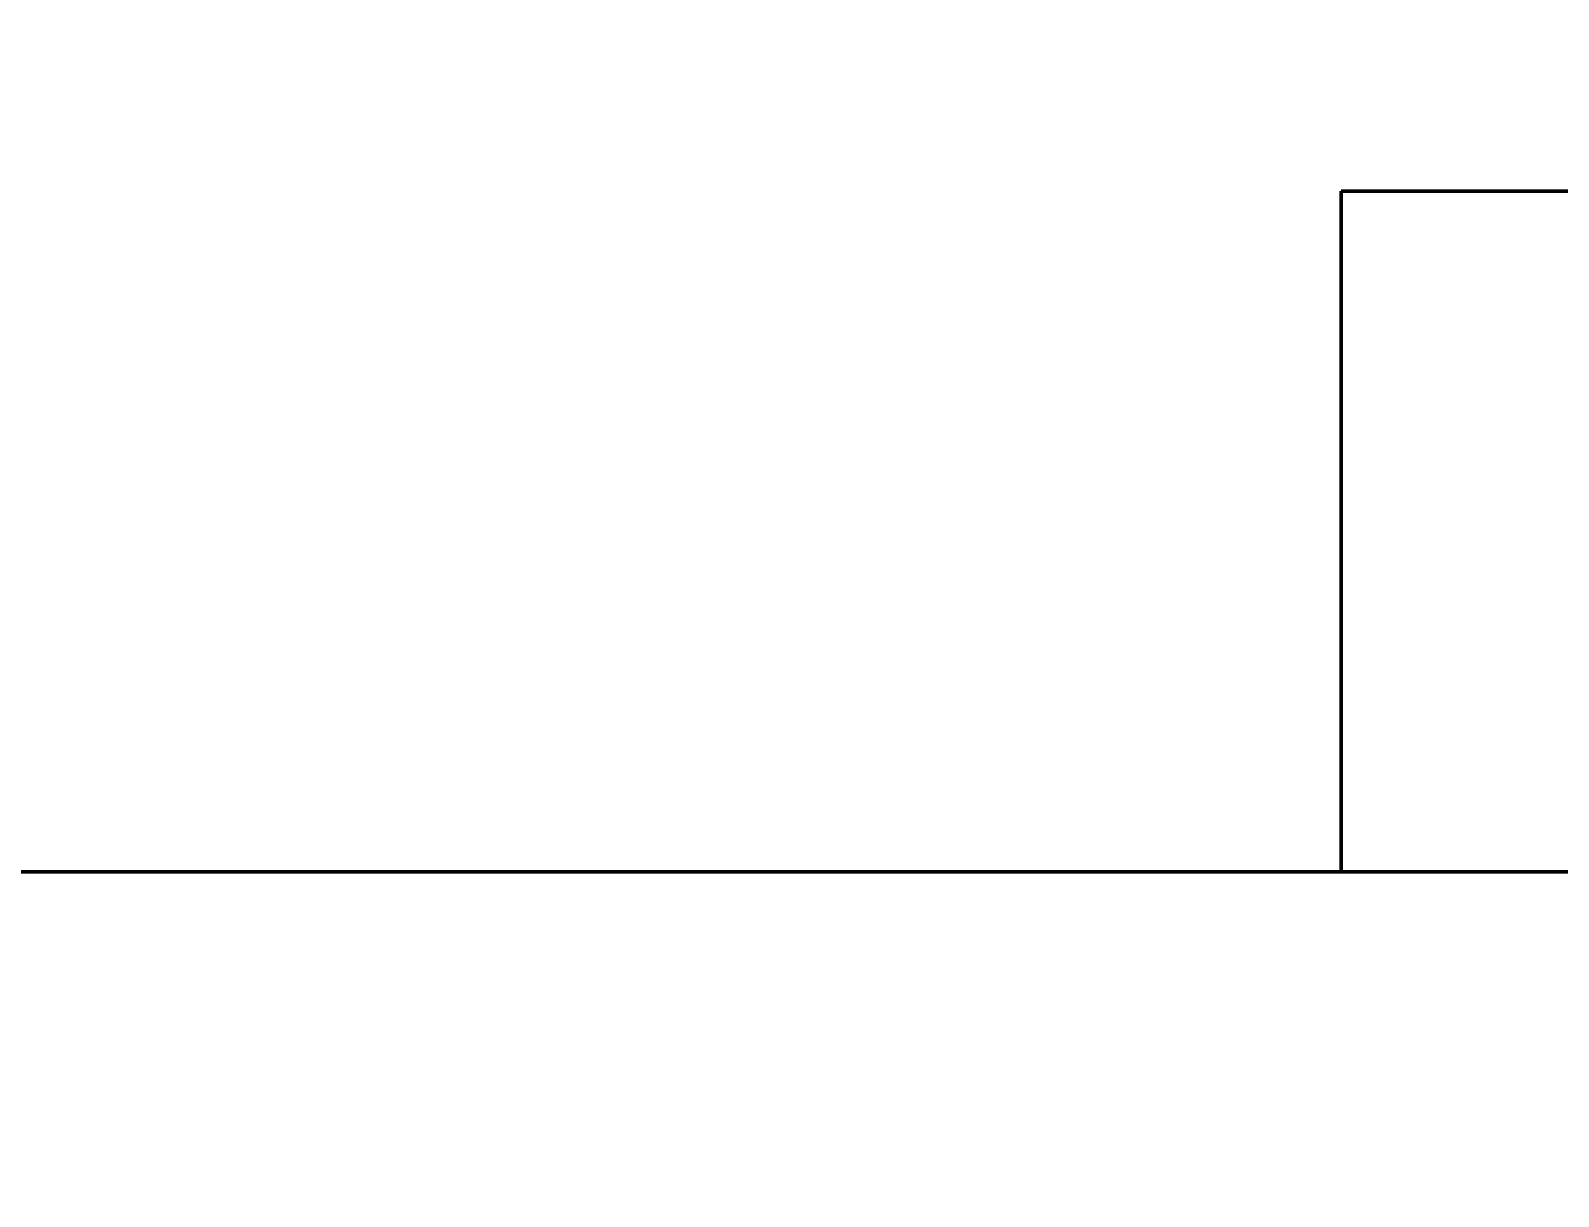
# Model space of a CAD drawing. Header units: millimetres. Extents: x 71 to 428, y 120 to 295.
# Drawn here: x 339.173 to 340.632, y 208.413 to 209.527 of the extents above; entities that cross this region are included whole.
import ezdxf

# ---------------------------------------------------------------- set-up
doc = ezdxf.new("R2010")
doc.units = ezdxf.units.MM
doc.header["$LTSCALE"] = 0.75
doc.layers.add('Dim', color=3, linetype='Continuous', lineweight=25)
doc.layers.add('Visible', color=7, linetype='Continuous', lineweight=50)
doc.styles.get("Standard").update_dxf_attribs({"font": 'arial.ttf'})
doc.dimstyles.new('Dim-ISO-25', dxfattribs={"dimtxt": 3.5, "dimasz": 3.5, "dimexe": 2.1, "dimexo": 2.1, "dimgap": 1.4, "dimtad": 1, "dimzin": 12, "dimdsep": 46, "dimtxsty": 'Standard', "dimcen": 0, "dimazin": 3, "dimtp": 0.1, "dimtm": 0.1, "dimtfac": 0.714286, "dimtmove": 0, "dimatfit": 3, "dimfxl": 1, "dimtzin": 12, "dimarcsym": 0})

# ---------------------------------------------------------------- blocks, each defined once
blk = doc.blocks.new('*D108')
at = {"color": 0, "linetype": 'ByBlock', "lineweight": -2}
for p, q in [((339.5414, 239.9919), (278.368, 239.9919)), ((280.468, 239.9919), (280.468, 204.496)), ((300.7881, 204.496), (278.368, 204.496))]:
    blk.add_line(p, q, dxfattribs=at)
at = {"color": 0, "linetype": 'ByBlock'}
for points in [[(280.468, 239.9919), (279.8846, 236.4919), (281.0513, 236.4919)], [(280.468, 204.496), (279.8846, 207.996), (281.0513, 207.996)]]:
    blk.add_solid(points, dxfattribs=at)
at = {"layer": 'Defpoints', "color": 0, "linetype": 'ByBlock'}
for p in [(341.6414, 239.9919), (302.8881, 204.496)]:
    blk.add_point(p, dxfattribs=at)
at = {"color": 0, "linetype": 'ByBlock', "lineweight": -2, "insert": (277.2798, 222.2439), "char_height": 3.5, "attachment_point": 5, "rotation": 90}
blk.add_mtext('\\A0;35.5', dxfattribs=at)
blk = doc.blocks.new('*D109')
at = {"color": 0, "linetype": 'ByBlock', "lineweight": -2}
for p, q in [((352.9086, 242.8617), (269.2309, 242.8617)), ((271.3309, 242.8617), (271.3309, 204.496)), ((301.8219, 204.496), (269.2309, 204.496))]:
    blk.add_line(p, q, dxfattribs=at)
at = {"color": 0, "linetype": 'ByBlock'}
for points in [[(271.3309, 242.8617), (270.7475, 239.3617), (271.9142, 239.3617)], [(271.3309, 204.496), (270.7475, 207.996), (271.9142, 207.996)]]:
    blk.add_solid(points, dxfattribs=at)
at = {"layer": 'Defpoints', "color": 0, "linetype": 'ByBlock'}
for p in [(355.0086, 242.8617), (303.9219, 204.496)]:
    blk.add_point(p, dxfattribs=at)
at = {"color": 0, "linetype": 'ByBlock', "lineweight": -2, "insert": (268.1427, 223.6788), "char_height": 3.5, "attachment_point": 5, "rotation": 90}
blk.add_mtext('\\A0;38.37', dxfattribs=at)

msp = doc.modelspace()

# ---------------------------------------------------------------- linework, layer by layer
at = {"layer": 'Visible'}
for p, q in [((340.4246, 209.3733), (340.9246, 209.3733)), ((340.4246, 209.3733), (340.4246, 208.9972)), ((340.4246, 208.9972), (340.4246, 208.9774)), ((340.4246, 208.9774), (340.4246, 208.9193)), ((340.4246, 208.7411), (340.4246, 208.9193)), ((340.4246, 208.7411), (340.4246, 208.7233)), ((340.4246, 208.7233), (339.0246, 208.7233)), ((340.4246, 208.7233), (340.9246, 208.7233))]:
    msp.add_line(p, q, dxfattribs=at)
at = {"layer": 'Visible', "extrusion": (0, 0, -1)}
msp.add_circle((-354.8964, 204.496), 47.93, dxfattribs=at)

# ---------------------------------------------------------------- dimensions: what is measured, and where the dimension line sits
at = {"layer": 'Dim'}
for base, p1, p2, picture, middle in [((271.3309, 204.496), (355.0086, 242.8617), (303.9219, 204.496), '*D109', (268.1427, 223.6788)), ((280.468, 204.496), (341.6414, 239.9919), (302.8881, 204.496), '*D108', (277.2798, 222.2439))]:
    dim = msp.add_linear_dim(base=base, p1=p1, p2=p2, angle=90, dimstyle='Dim-ISO-25', dxfattribs=at)
    dim.commit()
    dim.dimension.update_dxf_attribs({"geometry": picture, "text_midpoint": middle})

doc.saveas('drawing.dxf')
